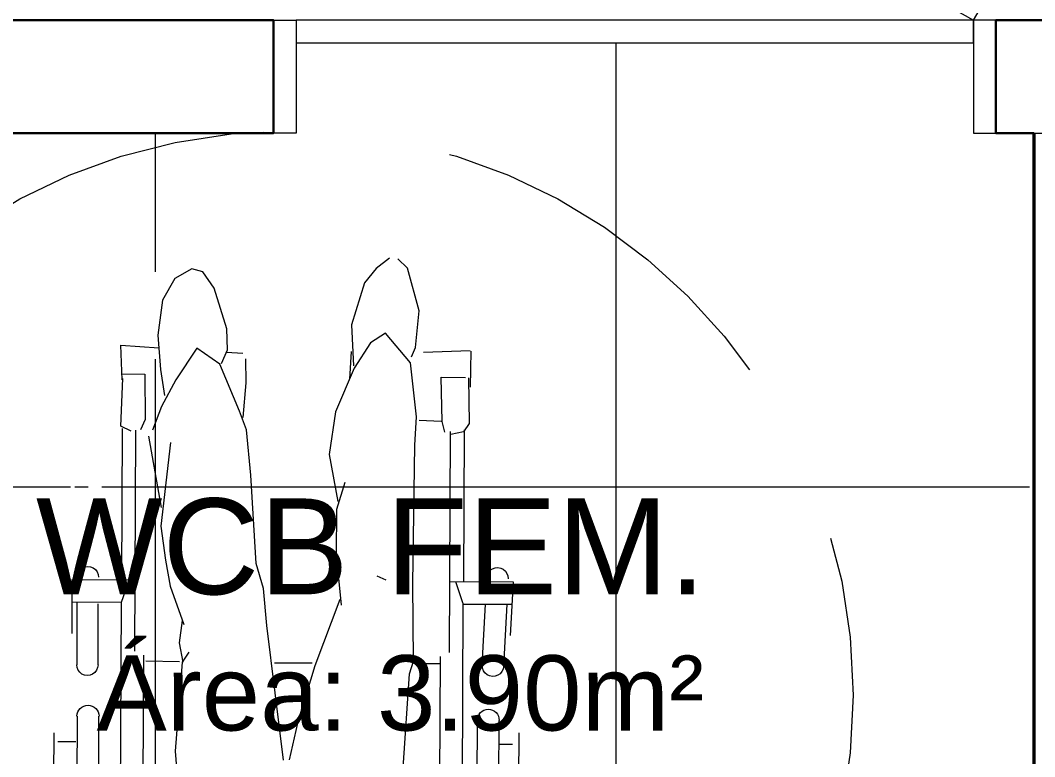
# Model space of a CAD drawing. Header units: metres. Extents: x 147 to 427, y -16 to 162.
# Drawn here: x 323.403 to 324.751, y 81.717 to 82.696 of the extents above; entities that cross this region are included whole.
import ezdxf

# ---------------------------------------------------------------- set-up
doc = ezdxf.new("R2010")
doc.units = ezdxf.units.M
doc.linetypes.add('IMPORT-Dashed _3_', pattern=[0.75, 0.5, -0.25])
doc.layers.add('1053_ARQ_BASE_MATADOURO_dwg', color=7, linetype='Continuous', lineweight=5, true_color=0x767676)
for name, color, linetype, lineweight in [('A-EQUIPAMENTOS', 7, 'Continuous', 5), ('A-ESQ-PORTAS', 7, 'Continuous', 20), ('A-PAREDE', 7, 'Continuous', 30), ('A-PROJEÇÃO', 7, 'IMPORT-Dashed _3_', 15), ('A-TEXTO1', 7, 'Continuous', 5), ('A-WALL', 7, 'Continuous', 9), ('A_lay', 7, 'Continuous', 5), ('A_PROJEÇÃO', 7, 'IMPORT-Dashed _3_', 5)]:
    doc.layers.add(name, color=color, linetype=linetype, lineweight=lineweight)
doc.styles.add('Arial_2', font='arial.ttf', dxfattribs={"height": 0.1275})
doc.styles.add('Arial_3', font='arial.ttf', dxfattribs={"height": 0.1})

# ---------------------------------------------------------------- blocks, each defined once
blk = doc.blocks.new('1053_ARQ_BASE_MATADOURO_dwg_onw-4039623-TÉRREO 1_20 - Dependente 1')
at = {"layer": 'A-EQUIPAMENTOS', "color": 253, "true_color": 0xaaaaaa}
for p, q in [((548116.734, 9288083.3311), (548116.7344, 9288083.131)), ((548117.1873, 9288083.3264), (548117.1879, 9288083.0505)), ((548117.2371, 9288083.1353), (548117.2367, 9288083.328)), ((548116.7052, 9288083.131), (548116.7048, 9288083.3167)), ((548116.7933, 9288083.3155), (548116.7939, 9288083.0496)), ((548117.2661, 9288083.2527), (548117.2663, 9288083.1353)), ((548117.2924, 9288083.1518), (548117.2922, 9288083.2382)), ((548116.6745, 9288083.1532), (548116.6743, 9288083.2111)), ((548116.6796, 9288083.1648), (548116.7037, 9288083.1648)), ((548117.2655, 9288083.167), (548117.2841, 9288083.167)), ((548116.7048, 9288082.9796), (548116.7046, 9288083.0627)), ((548116.733, 9288083.0627), (548116.7331, 9288082.9815)), ((548116.7964, 9288083.0571), (548116.8413, 9288083.0579)), ((548116.9673, 9288083.0595), (548117.0174, 9288083.0594)), ((548117.1535, 9288083.06), (548117.188, 9288083.0597)), ((548117.2436, 9288083.0621), (548117.2476, 9288082.981)), ((548117.276, 9288082.9809), (548117.272, 9288083.0635)), ((548116.7818, 9288083.0444), (548116.7824, 9288082.7505)), ((548117.2001, 9288083.0454), (548117.2008, 9288082.7515)), ((548116.7642, 9288082.9795), (548116.7741, 9288082.9503)), ((548117.2179, 9288082.9805), (548117.2082, 9288082.9513)), ((548116.7643, 9288082.7483), (548116.7639, 9288082.9498)), ((548117.1156, 9288082.9491), (548117.1035, 9288082.9439)), ((548117.2189, 9288082.7493), (548117.2184, 9288082.9508)), ((548116.7994, 9288082.7586), (548116.8166, 9288082.8535)), ((548117.1885, 9288082.7379), (548117.159, 9288082.737)), ((548117.2274, 9288082.6443), (548117.2266, 9288082.6924)), ((548117.0683, 9288082.6454), (548117.0664, 9288082.6819)), ((548116.9028, 9288082.6466), (548116.9246, 9288082.6479)), ((548117.2264, 9288082.6442), (548117.1647, 9288082.6465))]:
    blk.add_line(p, q, dxfattribs=at)
at = {"layer": 'A-EQUIPAMENTOS', "color": 253, "true_color": 0xaaaaaa, "flags": 128}
for points in [[(548117.2174, 9288083.3379), (548117.2182, 9288082.9807), (548117.2829, 9288082.9809)], [(548116.7632, 9288083.3226), (548116.764, 9288082.9797), (548116.6979, 9288082.9795)], [(548117.1242, 9288083.2426), (548117.1389, 9288083.1985), (548117.1468, 9288083.0738), (548117.1522, 9288083.0567), (548117.1512, 9288082.9535), (548117.1533, 9288082.7698), (548117.1553, 9288082.732), (548117.1474, 9288082.66), (548117.1139, 9288082.6208), (548117.094, 9288082.6336), (548117.0725, 9288082.6673), (548117.0476, 9288082.7255), (548117.0396, 9288082.7822), (548117.051, 9288082.8446)], [(548116.8536, 9288083.0455), (548116.8448, 9288083.059), (548116.8356, 9288083.1774), (548116.8394, 9288083.2216)], [(548116.9796, 9288083.189), (548116.9573, 9288083.0099), (548116.9526, 9288082.9608), (548116.9427, 9288082.9274), (548116.9353, 9288082.8099), (548116.9294, 9288082.7496), (548116.9202, 9288082.7248), (548116.894, 9288082.6626), (548116.8635, 9288082.6415), (548116.8355, 9288082.6836), (548116.8164, 9288082.7188), (548116.8045, 9288082.7503)], [(548117.0542, 9288082.9749), (548117.0211, 9288083.0633), (548116.9982, 9288083.1397), (548116.9872, 9288083.1885)], [(548116.8448, 9288083.0037), (548116.8406, 9288083.033), (548116.8459, 9288083.059)], [(548116.7822, 9288082.9498), (548116.6977, 9288082.9496), (548116.6981, 9288083.0213)], [(548117.2001, 9288082.9508), (548117.2846, 9288082.9509), (548117.2806, 9288083.0225)], [(548116.8286, 9288082.7667), (548116.816, 9288082.878), (548116.8223, 9288082.9233), (548116.8288, 9288082.9578), (548116.8471, 9288083.0086)], [(548117.0604, 9288082.8197), (548117.0495, 9288082.8553), (548117.0492, 9288082.9156), (548117.0559, 9288082.9824)], [(548117.2246, 9288082.6801), (548117.2253, 9288082.7409), (548117.2179, 9288082.7519), (548117.2012, 9288082.7554)], [(548116.7764, 9288082.7521), (548116.7626, 9288082.7453), (548116.7649, 9288082.682)], [(548116.7641, 9288082.6757), (548116.7941, 9288082.6763), (548116.795, 9288082.7365), (548116.7887, 9288082.7499)], [(548117.1931, 9288082.7524), (548117.1897, 9288082.7379), (548117.188, 9288082.6793), (548117.2207, 9288082.6796)], [(548116.9281, 9288082.6555), (548116.9285, 9288082.6872), (548116.9249, 9288082.7336)], [(548116.8962, 9288082.6618), (548116.904, 9288082.6436), (548116.9033, 9288082.6156), (548116.8861, 9288082.5615), (548116.8709, 9288082.5399), (548116.8563, 9288082.536), (548116.8339, 9288082.5488), (548116.8175, 9288082.5778), (548116.8114, 9288082.6242), (548116.8152, 9288082.6698), (548116.8203, 9288082.7042)], [(548116.7642, 9288082.6836), (548116.7621, 9288082.6376), (548116.8128, 9288082.6409)], [(548117.119, 9288082.5213), (548117.1013, 9288082.5347), (548117.0861, 9288082.5539), (548117.069, 9288082.6099), (548117.0716, 9288082.6644)], [(548117.1488, 9288082.6521), (548117.154, 9288082.6399), (548117.1587, 9288082.5911), (548117.143, 9288082.5343), (548117.13, 9288082.5218)]]:
    blk.add_lwpolyline(points, dxfattribs=at)
at = {"layer": 'A-EQUIPAMENTOS', "color": 253, "true_color": 0xaaaaaa}
for centre, major_axis, start_param, end_param in [((548117.2517, 9288083.1353), (-0.0128, 0.0071), 0.507245, 3.648837), ((548116.7198, 9288083.131), (-0.0128, 0.0071), 0.507245, 3.648837), ((548116.7188, 9288083.0627), (0.0077, 0.0119), 5.289821, 8.431414), ((548117.2578, 9288083.0628), (-0.0106, 0.0094), 3.915721, 7.057314), ((548116.719, 9288082.9461), (-0.0075, 0.0121), 1.018368, 4.159961), ((548117.2635, 9288082.9463), (0.0119, 0.0078), 2.612402, 5.753995)]:
    blk.add_ellipse(centre, major_axis=major_axis, ratio=1, start_param=start_param, end_param=end_param, dxfattribs=at)
blk = doc.blocks.new('1053_ARQ_BASE_MATADOURO_dwg_arq geral tgov-4039641-TÉRREO 1_20 - Dependente 1')
at = {"layer": 'A_lay', "true_color": 0xaaaaaa}
h = blk.add_hatch(dxfattribs=at)
h.set_pattern_fill('FP_2', color=253, style=0, pattern_type=2)
h.set_pattern_definition([(90, (-0.43, 0), (-0.6125, 4e-17), []), (180, (-0.43, 0), (-8e-17, -0.6125), [])])
h.paths.add_polyline_path([(25.1255, -2.526), (25.1441, -2.5493), (25.2136, -2.5703), (25.2257, -2.5079), (25.1373, -2.5239)])
h.paths.add_polyline_path([(25.1094, -2.5079), (25.1373, -2.523), (25.2182, -2.4998), (25.1255, -2.5067)])
h.paths.add_polyline_path([(25.0897, -2.4939), (25.1255, -2.5063), (25.1373, -2.4943), (25.095, -2.4939)])
h.paths.add_polyline_path([(24.1682, -2.5903), (24.3467, -2.5825), (24.358, -2.5425), (24.3999, -2.4988), (24.4478, -2.4625), (24.4544, -2.0748), (24.4824, -2.0111), (24.5545, -1.9477), (24.6478, -1.9248), (24.741, -1.9477), (24.8131, -2.0111), (24.8478, -2.1007), (24.8521, -2.4803), (25.0826, -2.4909), (25.1094, -2.4935), (25.6901, -2.4903), (25.6901, -2.3054), (25.6546, -2.2879), (25.6376, -2.2603), (25.6356, -2.2329), (25.6462, -2.2058), (25.6675, -2.1862), (25.6982, -2.1639), (25.7049, -1.8153), (25.7353, -1.792), (25.7482, -1.7903), (26.0482, -1.7903), (26.0605, -1.7244), (26.1482, -1.6967), (26.1382, -0.6403), (26.0682, -0.6403), (26.0603, -0.5203), (25.0682, -0.5203), (25.0682, -0.6403), (24.4504, -0.6403), (24.4529, -0.7414), (24.4143, -0.8363), (24.3434, -0.9064), (24.2493, -0.9433), (24.1482, -0.9501), (24.1482, -1.492), (24.1954, -1.5006), (24.2407, -1.5405), (24.2582, -1.59), (24.252, -2.2185), (24.2195, -2.2648), (24.1682, -2.2887), (24.1482, -2.295), (24.1482, -2.5903)])
h.paths.add_polyline_path([(25.1441, -2.5703), (25.2029, -2.5703), (25.1387, -2.5521)])
h.paths.add_polyline_path([(25.2082, -2.5903), (25.2082, -2.5803), (25.1441, -2.5803), (25.1441, -2.5903)])
h.paths.add_polyline_path([(25.2182, -2.5703), (25.2317, -2.5703), (25.2232, -2.5471)])
h.paths.add_polyline_path([(25.3388, -1.8961), (25.3108, -1.8942), (25.3113, -1.7868), (25.3393, -1.7903), (25.3388, -1.896)])
h.paths.add_polyline_path([(24.9142, -1.8942), (24.8862, -1.894), (24.8867, -1.7849), (24.9147, -1.785), (24.9142, -1.894)])
h.paths.add_polyline_path([(26.0982, -1.8903), (26.1482, -1.8903), (26.1382, -1.7894), (26.0982, -1.8403)])
h.paths.add_polyline_path([(26.0915, -1.8153), (26.0915, -1.8004), (26.0836, -1.805)])
h.paths.add_polyline_path([(26.0732, -1.797), (26.1282, -1.7703), (26.1282, -1.7568), (26.0647, -1.7568), (26.0722, -1.792)])
h.paths.add_polyline_path([(26.0836, -1.805), (26.0792, -1.7944), (26.0732, -1.797)])
h.paths.add_polyline_path([(25.0986, -1.7711), (25.062, -1.7624), (25.0324, -1.735), (25.0389, -1.6726), (25.0858, -1.6077), (25.1231, -1.5891), (25.1435, -1.5912), (25.2018, -1.6685), (25.1851, -1.739), (25.1714, -1.7584), (25.127, -1.7705)])
h.paths.add_polyline_path([(26.0682, -1.7238), (26.1282, -1.7238), (26.1282, -1.7103), (26.0647, -1.7238)])
h.paths.add_polyline_path([(25.4137, -1.6385), (25.384, -1.5912), (25.3878, -1.5426), (25.3913, -1.5083), (25.3643, -1.3296), (25.3454, -1.233), (25.4013, -1.2226), (25.4119, -1.2368), (25.4119, -1.4106), (25.4415, -1.605), (25.4253, -1.6245)])
h.paths.add_polyline_path([(25.4265, -1.5262), (25.3841, -1.3628), (25.3804, -1.3621), (25.4013, -1.5232), (25.4192, -1.5257)])
h.paths.add_polyline_path([(24.8921, -1.0308), (24.85, -1.217), (24.8912, -1.2235), (24.8917, -1.1062)])
h.paths.add_polyline_path([(24.8457, -1.3615), (24.832, -1.3502), (24.8321, -1.2641), (24.8427, -1.1948), (24.8921, -1.0308), (24.9227, -1.0176), (24.922, -0.9611), (24.8917, -0.9604), (24.8921, -0.9225), (24.9405, -0.9223), (24.9456, -0.8626), (24.9776, -0.8248), (24.9991, -0.8248), (25.0143, -0.8464), (25.0561, -0.9761), (25.0454, -1.0036), (25.0075, -0.9376), (24.9915, -0.9265), (24.9101, -1.0392), (24.9088, -1.3296), (24.8494, -1.361)])
h.paths.add_polyline_path([(25.3706, -1.3479), (25.3709, -1.2666), (25.3454, -1.267), (25.3649, -1.3296)])
h.paths.add_polyline_path([(24.86, -1.3473), (24.8909, -1.3296), (24.8889, -1.2344), (24.8321, -1.2342), (24.8357, -1.2641), (24.8603, -1.2649), (24.86, -1.3296)])
at = {"layer": 'A-ESQ-PORTAS', "color": 253, "true_color": 0xaaaaaa, "flags": 128}
for points in [[(25.1382, -0.4903), (25.1682, -0.4903), (25.1682, -0.6403), (25.1382, -0.6403)], [(25.1682, -0.5203), (26.0682, -0.5203), (26.0682, -0.4903), (25.1682, -0.4903), (25.1682, -0.5203)], [(26.0982, -0.4903), (26.0682, -0.4903), (26.0682, -0.6403), (26.0982, -0.6403)]]:
    blk.add_lwpolyline(points, dxfattribs=at)
at = {"layer": 'A-PAREDE', "color": 253, "true_color": 0xaaaaaa, "flags": 128}
for points in [[(23.9982, -2.4403), (23.9982, -0.4903), (25.1382, -0.4903), (25.1382, -0.6403), (24.1482, -0.6403), (24.1482, -2.4403)], [(28.2982, -2.5903), (26.2982, -2.5903), (26.2982, -0.6403), (26.3482, -0.6403), (26.3482, -0.4903), (26.0982, -0.4903), (26.0982, -0.6403), (26.1482, -0.6403), (26.1482, -2.5903), (24.1982, -2.5903)]]:
    blk.add_lwpolyline(points, dxfattribs=at)
at = {"layer": 'A-PROJEÇÃO', "color": 253, "true_color": 0xaaaaaa}
blk.add_circle((25.1584, -1.3874), 0.75, dxfattribs=at)
at = {"layer": 'A_PROJEÇÃO', "color": 253, "true_color": 0xaaaaaa, "flags": 128}
blk.add_lwpolyline([(25.2888, -0.0403), (26.0682, -0.4903), (26.0832, -0.4644), (25.3038, -0.0144)], close=True, dxfattribs=at)
at = {"extrusion": (0, 0, -1), "zscale": -1, "rotation": 180.1313263438039}
blk.add_blockref('1053_ARQ_BASE_MATADOURO_dwg_onw-4039623-TÉRREO 1_20 - Dependente 1', (526801.4046, 9289313.6421), dxfattribs=at)
at = {"layer": 'A-TEXTO1', "attachment_point": 1, "line_spacing_factor": 0.941778}
for s, insert, char_height, width, style in [('WCB FEM.', (24.8223, -1.126), 0.1275, 1.061441, 'Arial_2'), ('Área: 3.90m²', (24.9029, -1.3346), 0.1, 0.964717, 'Arial_3')]:
    blk.add_mtext(s, dxfattribs=dict(at, insert=insert, char_height=char_height, width=width, style=style))
blk = doc.blocks.new('1053_ARQ_BASE_MATADOURO_dwg-3625622-TÉRREO 1_20 - Dependente 1')
blk.add_blockref('1053_ARQ_BASE_MATADOURO_dwg_arq geral tgov-4039641-TÉRREO 1_20 - Dependente 1', (130.2098, 83.186))

msp = doc.modelspace()

# ---------------------------------------------------------------- linework, layer by layer
at = {"layer": 'A-WALL', "color": 253, "true_color": 0xaaaaaa}
for p, q in [((324.75, 82.5457), (324.75, 80.5957)), ((324.7515, 82.5457), (324.7515, 80.5942))]:
    msp.add_line(p, q, dxfattribs=at)
at = {"layer": 'A-WALL', "color": 253, "true_color": 0xbbb2aa}
msp.add_line((324.75, 82.5457), (324.9, 82.5457), dxfattribs=at)

# ---------------------------------------------------------------- block references
at = {"layer": '1053_ARQ_BASE_MATADOURO_dwg', "color": 253, "true_color": 0xaaaaaa}
msp.add_blockref('1053_ARQ_BASE_MATADOURO_dwg-3625622-TÉRREO 1_20 - Dependente 1', (168.392, 0), dxfattribs=at)

doc.saveas('drawing.dxf')
